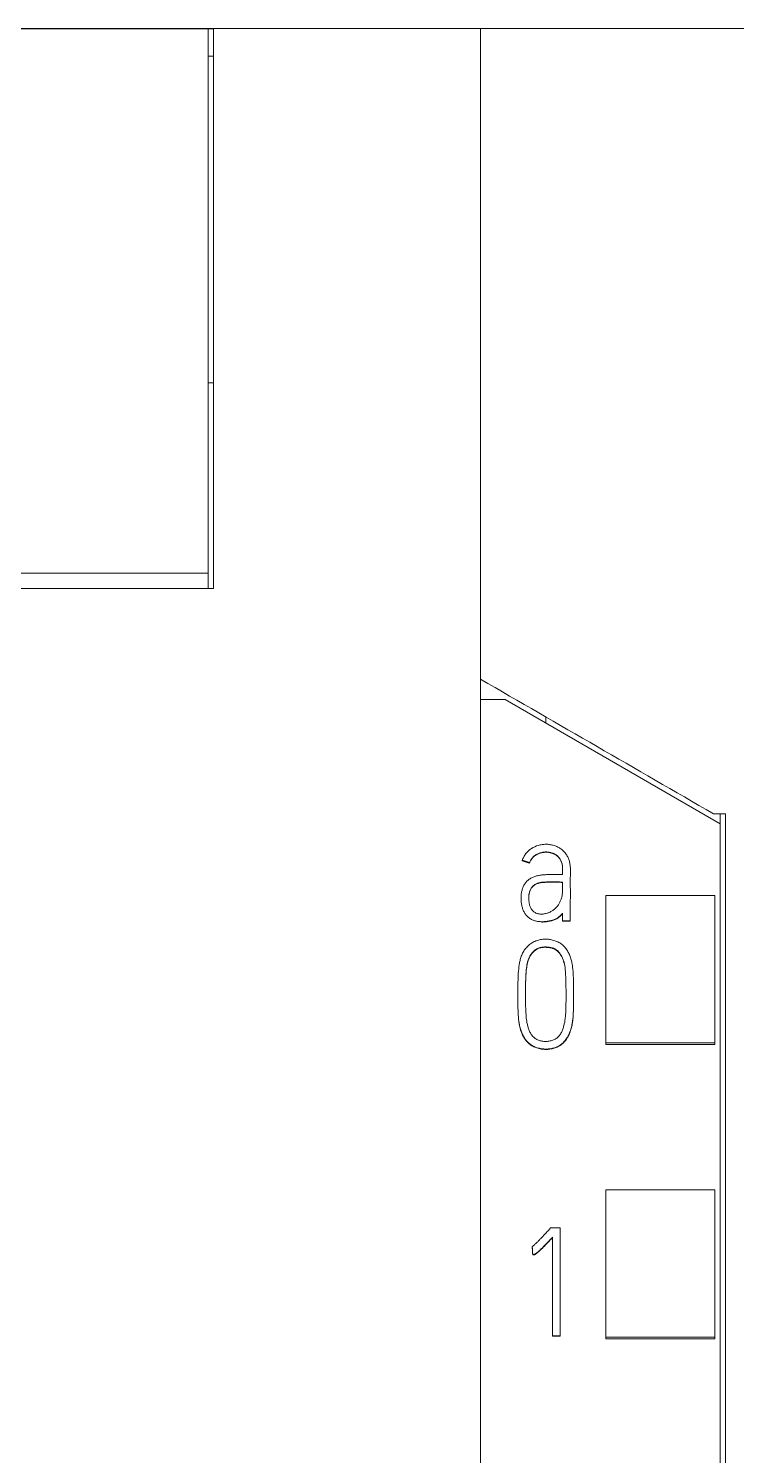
# Model space of a CAD drawing. Header units: millimetres. Extents: x 4137 to 6698, y 1400 to 3585.
# Drawn here: x 5137.95 to 5150.95, y 3346.58 to 3372.78 of the extents above; entities that cross this region are included whole.
import ezdxf

# ---------------------------------------------------------------- set-up
doc = ezdxf.new("R2010")
doc.units = ezdxf.units.MM
doc.layers.add('000-PI-Oprema', color=30, linetype='Continuous', lineweight=5)

msp = doc.modelspace()

# ---------------------------------------------------------------- linework, layer by layer
at = {"color": 0, "linetype": 'ByBlock', "lineweight": 0, "ltscale": 0.25}
msp.add_lwpolyline([(5111.448, 3372.778), (5146.248, 3372.778), (5146.248, 3225.772), (5111.448, 3225.772), (5111.448, 3372.778)], dxfattribs=at)
at = {"layer": '000-PI-Oprema', "color": 0, "linetype": 'ByBlock', "lineweight": 0}
for p, q in [((5141.248, 3372.772), (5116.448, 3372.772)), ((5141.248, 3372.772), (5141.348, 3372.772)), ((5141.248, 3372.772), (5141.248, 3362.778)), ((5146.248, 3372.778), (5141.348, 3372.778)), ((5151.148, 3372.778), (5146.248, 3372.778)), ((5141.348, 3372.272), (5141.248, 3372.272)), ((5141.248, 3366.272), (5141.348, 3366.272)), ((5141.248, 3362.778), (5116.448, 3362.778)), ((5141.248, 3362.497), (5141.248, 3362.778)), ((5141.348, 3362.497), (5116.348, 3362.497)), ((5146.248, 3360.739), (5146.248, 3360.459)), ((5146.248, 3360.459), (5146.248, 3247.041)), ((5146.698, 3360.459), (5146.248, 3360.459)), ((5146.698, 3360.459), (5150.648, 3358.178)), ((5147.448, 3360.026), (5147.448, 3360.143)), ((5150.748, 3358.364), (5150.526, 3358.364)), ((5150.748, 3358.364), (5150.526, 3358.364)), ((5150.648, 3358.364), (5150.648, 3358.178)), ((5150.648, 3358.178), (5150.648, 3249.363)), ((5147.015, 3357.509), (5147.015, 3357.503)), ((5147.148, 3357.465), (5147.148, 3357.459)), ((5147.9, 3357.308), (5147.9, 3357.314)), ((5147.756, 3357.109), (5147.756, 3356.971)), ((5146.992, 3356.819), (5146.992, 3356.813)), ((5148.548, 3354.161), (5148.548, 3356.864)), ((5150.548, 3356.864), (5148.548, 3356.864)), ((5150.548, 3354.161), (5150.548, 3356.864)), ((5147.756, 3356.54), (5147.756, 3356.397)), ((5147.756, 3356.397), (5147.756, 3356.391)), ((5147.756, 3356.397), (5147.897, 3356.397)), ((5147.897, 3356.391), (5147.756, 3356.391)), ((5147.897, 3356.397), (5147.897, 3356.391)), ((5146.933, 3355.065), (5146.933, 3355.059)), ((5147.957, 3355.017), (5147.957, 3355.023)), ((5148.548, 3354.127), (5148.548, 3354.161)), ((5150.548, 3354.161), (5148.548, 3354.161)), ((5150.548, 3354.127), (5148.548, 3354.127)), ((5150.548, 3354.127), (5150.548, 3354.161)), ((5148.548, 3348.759), (5148.548, 3351.463)), ((5150.548, 3351.463), (5148.548, 3351.463)), ((5150.548, 3348.759), (5150.548, 3351.463)), ((5147.709, 3350.762), (5147.534, 3350.762)), ((5147.709, 3348.78), (5147.709, 3350.762)), ((5147.198, 3350.418), (5147.198, 3350.411)), ((5147.57, 3350.591), (5147.57, 3348.78)), ((5147.207, 3350.271), (5147.207, 3350.265)), ((5147.57, 3348.78), (5147.709, 3348.78)), ((5147.57, 3348.78), (5147.57, 3348.774)), ((5147.709, 3348.774), (5147.57, 3348.774)), ((5147.709, 3348.78), (5147.709, 3348.774)), ((5148.548, 3348.727), (5148.548, 3348.759)), ((5150.548, 3348.759), (5148.548, 3348.759)), ((5150.548, 3348.727), (5148.548, 3348.727)), ((5150.548, 3348.727), (5150.548, 3348.759))]:
    msp.add_line(p, q, dxfattribs=at)
for points, knots in [([(5141.348, 3372.778), (5141.348, 3371.186), (5141.348, 3367.76), (5141.348, 3364.332), (5141.348, 3362.497)], [0, 0, 0, 0, 0.464934, 1, 1, 1, 1]), ([(5146.248, 3372.778), (5146.248, 3371.693), (5146.248, 3368.088), (5146.248, 3364.106), (5146.248, 3361.208), (5146.248, 3360.834)], [0, 0, 0, 0, 0.272684, 0.906013, 1, 1, 1, 1]), ([(5146.248, 3233.778), (5146.248, 3234.631), (5146.248, 3236.295), (5146.248, 3238.629), (5146.248, 3240.745), (5146.248, 3243.514), (5146.248, 3247.415), (5146.248, 3253.328), (5146.248, 3262.788), (5146.248, 3275.899), (5146.248, 3293.129), (5146.248, 3311.77), (5146.248, 3328.819), (5146.248, 3344.017), (5146.248, 3354.369), (5146.248, 3362.711), (5146.248, 3367.738), (5146.248, 3371.186), (5146.248, 3372.778)], [0, 0, 0, 0, 0.018357, 0.035822, 0.050221, 0.063898, 0.09543, 0.134182, 0.191169, 0.299064, 0.416456, 0.562341, 0.701008, 0.784589, 0.890964, 0.925157, 0.965428, 1, 1, 1, 1]), ([(5150.748, 3358.364), (5150.748, 3355.32), (5150.748, 3345.75), (5150.748, 3331.58), (5150.748, 3317.013), (5150.748, 3302.803), (5150.748, 3288.509), (5150.748, 3273.023), (5150.748, 3260.383), (5150.748, 3252.418), (5150.748, 3249.078)], [0, 0, 0, 0, 0.083934, 0.263736, 0.389889, 0.484142, 0.653794, 0.78188, 0.908517, 1, 1, 1, 1]), ([(5147.897, 3356.397), (5147.897, 3356.49), (5147.897, 3356.582), (5147.897, 3356.722), (5147.897, 3356.768), (5147.898, 3356.861), (5147.898, 3356.907), (5147.898, 3356.977), (5147.897, 3357), (5147.897, 3357.046), (5147.897, 3357.093), (5147.897, 3357.139), (5147.897, 3357.186), (5147.897, 3357.209), (5147.899, 3357.278), (5147.901, 3357.325), (5147.897, 3357.394), (5147.894, 3357.417), (5147.887, 3357.463), (5147.881, 3357.486), (5147.867, 3357.53), (5147.859, 3357.551), (5147.843, 3357.583), (5147.838, 3357.593), (5147.825, 3357.613), (5147.819, 3357.622), (5147.798, 3357.65), (5147.783, 3357.667), (5147.758, 3357.691), (5147.749, 3357.699), (5147.73, 3357.714), (5147.721, 3357.721), (5147.692, 3357.74), (5147.672, 3357.751), (5147.64, 3357.766), (5147.629, 3357.77), (5147.607, 3357.778), (5147.596, 3357.782), (5147.562, 3357.792), (5147.54, 3357.796), (5147.505, 3357.801), (5147.493, 3357.802), (5147.47, 3357.804), (5147.458, 3357.804), (5147.423, 3357.804), (5147.4, 3357.802), (5147.366, 3357.797), (5147.354, 3357.795), (5147.331, 3357.79), (5147.32, 3357.787), (5147.264, 3357.771), (5147.222, 3357.752), (5147.163, 3357.713), (5147.145, 3357.698), (5147.111, 3357.667), (5147.095, 3357.65), (5147.074, 3357.623), (5147.067, 3357.613), (5147.054, 3357.593), (5147.037, 3357.563), (5147.023, 3357.531), (5147.015, 3357.509)], [0, 0, 0, 0, 0.125, 0.125, 0.1875, 0.1875, 0.25, 0.25, 0.28125, 0.28125, 0.3125, 0.34375, 0.34375, 0.375, 0.375, 0.4375, 0.4375, 0.46875, 0.46875, 0.5, 0.5, 0.53125, 0.53125, 0.546875, 0.546875, 0.5625, 0.5625, 0.59375, 0.59375, 0.609375, 0.609375, 0.625, 0.625, 0.65625, 0.65625, 0.671875, 0.671875, 0.6875, 0.6875, 0.71875, 0.71875, 0.734375, 0.734375, 0.75, 0.75, 0.78125, 0.78125, 0.796875, 0.796875, 0.8125, 0.8125, 0.875, 0.875, 0.90625, 0.90625, 0.9375, 0.9375, 0.953125, 0.953125, 0.96875, 1, 1, 1, 1]), ([(5147.148, 3357.465), (5147.155, 3357.484), (5147.163, 3357.503), (5147.179, 3357.529), (5147.185, 3357.538), (5147.197, 3357.554), (5147.204, 3357.562), (5147.226, 3357.583), (5147.242, 3357.596), (5147.276, 3357.618), (5147.295, 3357.628), (5147.332, 3357.643), (5147.352, 3357.649), (5147.392, 3357.658), (5147.412, 3357.661), (5147.443, 3357.663), (5147.453, 3357.663), (5147.473, 3357.662), (5147.484, 3357.662), (5147.514, 3357.658), (5147.534, 3357.654), (5147.563, 3357.645), (5147.573, 3357.642), (5147.592, 3357.634), (5147.601, 3357.63), (5147.629, 3357.615), (5147.645, 3357.604), (5147.669, 3357.584), (5147.676, 3357.576), (5147.69, 3357.561), (5147.703, 3357.545), (5147.714, 3357.528), (5147.724, 3357.51), (5147.728, 3357.501), (5147.74, 3357.473), (5147.745, 3357.453), (5147.751, 3357.423), (5147.753, 3357.413), (5147.755, 3357.392), (5147.755, 3357.382), (5147.756, 3357.352), (5147.756, 3357.331), (5147.756, 3357.29), (5147.756, 3357.27), (5147.756, 3357.25)], [0, 0, 0, 0, 0.0625, 0.0625, 0.09375, 0.09375, 0.125, 0.125, 0.1875, 0.1875, 0.25, 0.25, 0.3125, 0.3125, 0.375, 0.375, 0.40625, 0.40625, 0.4375, 0.4375, 0.5, 0.5, 0.53125, 0.53125, 0.5625, 0.5625, 0.625, 0.625, 0.65625, 0.65625, 0.6875, 0.71875, 0.71875, 0.75, 0.75, 0.8125, 0.8125, 0.84375, 0.84375, 0.875, 0.875, 0.9375, 0.9375, 1, 1, 1, 1]), ([(5147.756, 3357.336), (5147.756, 3357.346), (5147.756, 3357.356), (5147.755, 3357.376), (5147.755, 3357.386), (5147.753, 3357.406), (5147.751, 3357.416), (5147.746, 3357.446), (5147.74, 3357.466), (5147.728, 3357.494), (5147.724, 3357.504), (5147.714, 3357.522), (5147.703, 3357.539), (5147.69, 3357.555), (5147.677, 3357.57), (5147.669, 3357.577), (5147.646, 3357.597), (5147.629, 3357.609), (5147.602, 3357.623), (5147.593, 3357.628), (5147.574, 3357.636), (5147.554, 3357.642), (5147.535, 3357.647), (5147.514, 3357.651), (5147.504, 3357.653), (5147.474, 3357.657), (5147.453, 3357.657), (5147.423, 3357.656), (5147.412, 3357.655), (5147.392, 3357.652), (5147.382, 3357.65), (5147.352, 3357.643), (5147.332, 3357.637), (5147.304, 3357.625), (5147.295, 3357.621), (5147.277, 3357.612), (5147.268, 3357.606), (5147.242, 3357.59), (5147.226, 3357.577), (5147.204, 3357.555), (5147.197, 3357.548), (5147.185, 3357.531), (5147.173, 3357.514), (5147.164, 3357.496), (5147.156, 3357.478), (5147.152, 3357.468), (5147.148, 3357.459)], [0, 0, 0, 0, 0.033132, 0.033132, 0.067663, 0.067663, 0.102194, 0.102194, 0.171256, 0.171256, 0.205787, 0.205787, 0.240318, 0.274849, 0.274849, 0.30938, 0.30938, 0.378442, 0.378442, 0.412973, 0.412973, 0.447504, 0.482035, 0.482035, 0.516566, 0.516566, 0.585628, 0.585628, 0.620159, 0.620159, 0.65469, 0.65469, 0.723752, 0.723752, 0.758283, 0.758283, 0.792814, 0.792814, 0.861876, 0.861876, 0.896407, 0.896407, 0.930938, 0.965469, 0.965469, 1, 1, 1, 1]), ([(5147.756, 3357.25), (5147.712, 3357.251), (5147.668, 3357.251), (5147.602, 3357.25), (5147.58, 3357.25), (5147.536, 3357.249), (5147.491, 3357.248), (5147.447, 3357.246), (5147.403, 3357.243), (5147.381, 3357.241), (5147.338, 3357.235), (5147.316, 3357.231), (5147.284, 3357.224), (5147.273, 3357.221), (5147.252, 3357.215), (5147.242, 3357.211), (5147.211, 3357.199), (5147.191, 3357.19), (5147.153, 3357.168), (5147.135, 3357.156), (5147.102, 3357.127), (5147.087, 3357.111), (5147.06, 3357.077), (5147.048, 3357.058), (5147.029, 3357.019), (5147.021, 3356.998), (5147.008, 3356.957), (5147.003, 3356.935), (5146.998, 3356.903), (5146.996, 3356.892), (5146.994, 3356.87), (5146.992, 3356.838), (5146.992, 3356.805), (5146.994, 3356.762), (5146.996, 3356.74), (5147.001, 3356.708), (5147.002, 3356.697), (5147.007, 3356.676), (5147.009, 3356.665), (5147.017, 3356.633), (5147.024, 3356.612), (5147.037, 3356.582), (5147.042, 3356.572), (5147.052, 3356.553), (5147.058, 3356.544), (5147.076, 3356.516), (5147.089, 3356.499), (5147.112, 3356.476), (5147.12, 3356.468), (5147.137, 3356.454), (5147.146, 3356.448), (5147.173, 3356.43), (5147.193, 3356.42), (5147.224, 3356.407), (5147.234, 3356.404), (5147.255, 3356.397), (5147.266, 3356.395), (5147.298, 3356.388), (5147.32, 3356.385), (5147.364, 3356.382), (5147.386, 3356.382), (5147.43, 3356.385), (5147.452, 3356.388), (5147.495, 3356.394), (5147.516, 3356.398), (5147.549, 3356.406), (5147.559, 3356.408), (5147.58, 3356.414), (5147.591, 3356.418), (5147.622, 3356.429), (5147.642, 3356.439), (5147.669, 3356.456), (5147.678, 3356.463), (5147.696, 3356.476), (5147.704, 3356.484), (5147.728, 3356.506), (5147.742, 3356.523), (5147.756, 3356.54)], [0, 0, 0, 0, 0.0625, 0.0625, 0.09375, 0.09375, 0.125, 0.15625, 0.15625, 0.1875, 0.1875, 0.21875, 0.21875, 0.234375, 0.234375, 0.25, 0.25, 0.28125, 0.28125, 0.3125, 0.3125, 0.34375, 0.34375, 0.375, 0.375, 0.40625, 0.40625, 0.4375, 0.4375, 0.453125, 0.453125, 0.46875, 0.5, 0.5, 0.53125, 0.53125, 0.546875, 0.546875, 0.5625, 0.5625, 0.59375, 0.59375, 0.609375, 0.609375, 0.625, 0.625, 0.65625, 0.65625, 0.671875, 0.671875, 0.6875, 0.6875, 0.71875, 0.71875, 0.734375, 0.734375, 0.75, 0.75, 0.78125, 0.78125, 0.8125, 0.8125, 0.84375, 0.84375, 0.875, 0.875, 0.890625, 0.890625, 0.90625, 0.90625, 0.9375, 0.9375, 0.953125, 0.953125, 0.96875, 0.96875, 1, 1, 1, 1]), ([(5147.756, 3356.971), (5147.757, 3356.931), (5147.753, 3356.893), (5147.743, 3356.845), (5147.741, 3356.835), (5147.736, 3356.817), (5147.733, 3356.807), (5147.723, 3356.779), (5147.716, 3356.761), (5147.699, 3356.726), (5147.689, 3356.709), (5147.673, 3356.685), (5147.667, 3356.677), (5147.655, 3356.662), (5147.649, 3356.654), (5147.629, 3356.632), (5147.614, 3356.619), (5147.584, 3356.595), (5147.568, 3356.584), (5147.542, 3356.569), (5147.533, 3356.565), (5147.515, 3356.556), (5147.506, 3356.552), (5147.478, 3356.541), (5147.46, 3356.536), (5147.421, 3356.526), (5147.401, 3356.523), (5147.372, 3356.521), (5147.362, 3356.521), (5147.342, 3356.522), (5147.332, 3356.523), (5147.303, 3356.527), (5147.284, 3356.533), (5147.257, 3356.546), (5147.248, 3356.551), (5147.232, 3356.562), (5147.224, 3356.568), (5147.21, 3356.581), (5147.203, 3356.588), (5147.19, 3356.604), (5147.185, 3356.612), (5147.174, 3356.628), (5147.17, 3356.637), (5147.161, 3356.655), (5147.158, 3356.664), (5147.148, 3356.692), (5147.144, 3356.711), (5147.139, 3356.74), (5147.138, 3356.75), (5147.136, 3356.77), (5147.131, 3356.818), (5147.134, 3356.867), (5147.144, 3356.915), (5147.147, 3356.925), (5147.153, 3356.944), (5147.156, 3356.953), (5147.167, 3356.98), (5147.177, 3356.998), (5147.195, 3357.021), (5147.201, 3357.029), (5147.216, 3357.043), (5147.223, 3357.049), (5147.239, 3357.061), (5147.248, 3357.066), (5147.265, 3357.075), (5147.274, 3357.08), (5147.302, 3357.091), (5147.321, 3357.097), (5147.36, 3357.105), (5147.379, 3357.108), (5147.419, 3357.111), (5147.439, 3357.112), (5147.478, 3357.113), (5147.498, 3357.113), (5147.558, 3357.114), (5147.597, 3357.115), (5147.677, 3357.114), (5147.716, 3357.112), (5147.756, 3357.109)], [0, 0, 0, 0, 0.0625, 0.0625, 0.078125, 0.078125, 0.09375, 0.09375, 0.125, 0.125, 0.15625, 0.15625, 0.171875, 0.171875, 0.1875, 0.1875, 0.21875, 0.21875, 0.25, 0.25, 0.265625, 0.265625, 0.28125, 0.28125, 0.3125, 0.3125, 0.34375, 0.34375, 0.359375, 0.359375, 0.375, 0.375, 0.40625, 0.40625, 0.421875, 0.421875, 0.4375, 0.4375, 0.453125, 0.453125, 0.46875, 0.46875, 0.484375, 0.484375, 0.5, 0.5, 0.53125, 0.53125, 0.546875, 0.546875, 0.5625, 0.625, 0.625, 0.640625, 0.640625, 0.65625, 0.65625, 0.6875, 0.6875, 0.703125, 0.703125, 0.71875, 0.71875, 0.734375, 0.734375, 0.75, 0.75, 0.78125, 0.78125, 0.8125, 0.8125, 0.84375, 0.84375, 0.875, 0.875, 0.9375, 0.9375, 1, 1, 1, 1]), ([(5147.756, 3357.103), (5147.717, 3357.106), (5147.679, 3357.108), (5147.601, 3357.109), (5147.563, 3357.108), (5147.505, 3357.107), (5147.486, 3357.107), (5147.447, 3357.106), (5147.428, 3357.105), (5147.39, 3357.102), (5147.37, 3357.1), (5147.342, 3357.095), (5147.332, 3357.093), (5147.313, 3357.088), (5147.304, 3357.085), (5147.275, 3357.074), (5147.258, 3357.066), (5147.232, 3357.05), (5147.224, 3357.044), (5147.209, 3357.031), (5147.202, 3357.024), (5147.19, 3357.009), (5147.184, 3357), (5147.173, 3356.984), (5147.168, 3356.975), (5147.16, 3356.957), (5147.156, 3356.948), (5147.15, 3356.929), (5147.147, 3356.92), (5147.137, 3356.878), (5147.133, 3356.846), (5147.133, 3356.813)], [0, 0, 0, 0, 0.14645, 0.14645, 0.292901, 0.292901, 0.366126, 0.366126, 0.439351, 0.439351, 0.512576, 0.512576, 0.549189, 0.549189, 0.585802, 0.585802, 0.659027, 0.659027, 0.695639, 0.695639, 0.732252, 0.732252, 0.768865, 0.768865, 0.805477, 0.805477, 0.84209, 0.84209, 0.878702, 0.878702, 1, 1, 1, 1]), ([(5147.756, 3356.534), (5147.743, 3356.517), (5147.728, 3356.5), (5147.705, 3356.478), (5147.696, 3356.471), (5147.679, 3356.457), (5147.67, 3356.451), (5147.642, 3356.433), (5147.623, 3356.424), (5147.582, 3356.408), (5147.561, 3356.402), (5147.518, 3356.392), (5147.496, 3356.389), (5147.453, 3356.382), (5147.421, 3356.378), (5147.387, 3356.376), (5147.376, 3356.376)], [0, 0, 0, 0, 0.15321, 0.15321, 0.229815, 0.229815, 0.306419, 0.306419, 0.459629, 0.459629, 0.612839, 0.612839, 0.766049, 0.766049, 0.919258, 1, 1, 1, 1]), ([(5147.274, 3356.033), (5147.3, 3356.043), (5147.326, 3356.049), (5147.378, 3356.059), (5147.405, 3356.062), (5147.46, 3356.062), (5147.487, 3356.061), (5147.54, 3356.053), (5147.566, 3356.048), (5147.618, 3356.032), (5147.644, 3356.023), (5147.68, 3356.006), (5147.692, 3355.999), (5147.715, 3355.985), (5147.726, 3355.978), (5147.759, 3355.953), (5147.778, 3355.935), (5147.804, 3355.905), (5147.813, 3355.894), (5147.828, 3355.872), (5147.836, 3355.861), (5147.857, 3355.826), (5147.869, 3355.803), (5147.89, 3355.754), (5147.899, 3355.729), (5147.911, 3355.69), (5147.914, 3355.677), (5147.921, 3355.651), (5147.93, 3355.612), (5147.945, 3355.521), (5147.95, 3355.442), (5147.954, 3355.337), (5147.956, 3355.284), (5147.957, 3355.178), (5147.957, 3355.125), (5147.957, 3355.02), (5147.957, 3354.914), (5147.955, 3354.808), (5147.952, 3354.703), (5147.95, 3354.65), (5147.939, 3354.545), (5147.93, 3354.493), (5147.913, 3354.428), (5147.909, 3354.415), (5147.901, 3354.389), (5147.896, 3354.376), (5147.882, 3354.339), (5147.872, 3354.314), (5147.853, 3354.278), (5147.846, 3354.266), (5147.832, 3354.243), (5147.825, 3354.232), (5147.802, 3354.199), (5147.784, 3354.179), (5147.755, 3354.151), (5147.745, 3354.142), (5147.723, 3354.126), (5147.712, 3354.118), (5147.678, 3354.097), (5147.653, 3354.085), (5147.615, 3354.071), (5147.602, 3354.067), (5147.576, 3354.06), (5147.563, 3354.057), (5147.523, 3354.049), (5147.496, 3354.046), (5147.442, 3354.044), (5147.415, 3354.045), (5147.361, 3354.051), (5147.335, 3354.056), (5147.296, 3354.067), (5147.283, 3354.071), (5147.257, 3354.08), (5147.244, 3354.085), (5147.208, 3354.102), (5147.184, 3354.116), (5147.151, 3354.14), (5147.141, 3354.148), (5147.121, 3354.167), (5147.111, 3354.176), (5147.084, 3354.206), (5147.068, 3354.228), (5147.046, 3354.262), (5147.039, 3354.274), (5147.026, 3354.297), (5147.02, 3354.309), (5147.004, 3354.346), (5146.994, 3354.371), (5146.982, 3354.41), (5146.979, 3354.423), (5146.972, 3354.449), (5146.969, 3354.462), (5146.961, 3354.502), (5146.956, 3354.528), (5146.938, 3354.66), (5146.936, 3354.767), (5146.934, 3354.927), (5146.933, 3354.98), (5146.933, 3355.087), (5146.933, 3355.14), (5146.934, 3355.247), (5146.936, 3355.3), (5146.94, 3355.407), (5146.944, 3355.46), (5146.955, 3355.565), (5146.962, 3355.618), (5146.98, 3355.696), (5146.988, 3355.722), (5147.002, 3355.761), (5147.007, 3355.774), (5147.018, 3355.799), (5147.024, 3355.811), (5147.044, 3355.846), (5147.059, 3355.869), (5147.085, 3355.901), (5147.094, 3355.911), (5147.113, 3355.931), (5147.123, 3355.94), (5147.154, 3355.967), (5147.176, 3355.983), (5147.211, 3356.004), (5147.224, 3356.011), (5147.242, 3356.02), (5147.252, 3356.024), (5147.261, 3356.028), (5147.268, 3356.031), (5147.271, 3356.032), (5147.274, 3356.033)], [0, 0, 0, 0, 0.015625, 0.015625, 0.03125, 0.03125, 0.046875, 0.046875, 0.0625, 0.0625, 0.078125, 0.078125, 0.085937, 0.085937, 0.09375, 0.09375, 0.109375, 0.109375, 0.117187, 0.117187, 0.125, 0.125, 0.140625, 0.140625, 0.15625, 0.15625, 0.164062, 0.164062, 0.171875, 0.1875, 0.21875, 0.21875, 0.25, 0.25, 0.28125, 0.28125, 0.3125, 0.34375, 0.34375, 0.375, 0.375, 0.40625, 0.40625, 0.414062, 0.414062, 0.421875, 0.421875, 0.4375, 0.4375, 0.445312, 0.445312, 0.453125, 0.453125, 0.46875, 0.46875, 0.476562, 0.476562, 0.484375, 0.484375, 0.5, 0.5, 0.507812, 0.507812, 0.515625, 0.515625, 0.53125, 0.53125, 0.546875, 0.546875, 0.5625, 0.5625, 0.570312, 0.570312, 0.578125, 0.578125, 0.59375, 0.59375, 0.601562, 0.601562, 0.609375, 0.609375, 0.625, 0.625, 0.632812, 0.632812, 0.640625, 0.640625, 0.65625, 0.65625, 0.664062, 0.664062, 0.671875, 0.671875, 0.6875, 0.6875, 0.75, 0.75, 0.78125, 0.78125, 0.8125, 0.8125, 0.84375, 0.84375, 0.875, 0.875, 0.90625, 0.90625, 0.921875, 0.921875, 0.929687, 0.929687, 0.9375, 0.9375, 0.953125, 0.953125, 0.960937, 0.960937, 0.96875, 0.96875, 0.984375, 0.984375, 0.992187, 0.992187, 0.996094, 0.998047, 0.998047, 1, 1, 1, 1]), ([(5147.617, 3355.881), (5147.637, 3355.87), (5147.655, 3355.856), (5147.687, 3355.825), (5147.701, 3355.807), (5147.726, 3355.77), (5147.737, 3355.751), (5147.756, 3355.711), (5147.765, 3355.69), (5147.786, 3355.627), (5147.795, 3355.583), (5147.803, 3355.517), (5147.805, 3355.495), (5147.808, 3355.451), (5147.81, 3355.428), (5147.815, 3355.317), (5147.817, 3355.228), (5147.819, 3355.05), (5147.818, 3354.961), (5147.817, 3354.827), (5147.816, 3354.761), (5147.812, 3354.694), (5147.808, 3354.649), (5147.806, 3354.627), (5147.798, 3354.561), (5147.79, 3354.517), (5147.773, 3354.453), (5147.767, 3354.432), (5147.752, 3354.389), (5147.743, 3354.369), (5147.727, 3354.339), (5147.722, 3354.329), (5147.71, 3354.31), (5147.703, 3354.301), (5147.682, 3354.275), (5147.667, 3354.259), (5147.639, 3354.239), (5147.63, 3354.233), (5147.61, 3354.222), (5147.6, 3354.217), (5147.58, 3354.209), (5147.569, 3354.205), (5147.547, 3354.198), (5147.536, 3354.195), (5147.504, 3354.189), (5147.481, 3354.186), (5147.448, 3354.185), (5147.436, 3354.185), (5147.414, 3354.186), (5147.403, 3354.187), (5147.37, 3354.192), (5147.348, 3354.196), (5147.316, 3354.207), (5147.305, 3354.211), (5147.284, 3354.22), (5147.265, 3354.23), (5147.246, 3354.243), (5147.228, 3354.256), (5147.22, 3354.264), (5147.204, 3354.28), (5147.197, 3354.289), (5147.184, 3354.306), (5147.177, 3354.316), (5147.16, 3354.345), (5147.151, 3354.365), (5147.134, 3354.406), (5147.127, 3354.427), (5147.115, 3354.47), (5147.109, 3354.492), (5147.1, 3354.535), (5147.089, 3354.6), (5147.084, 3354.666), (5147.076, 3354.797), (5147.075, 3354.885), (5147.075, 3355.016), (5147.075, 3355.06), (5147.075, 3355.148), (5147.075, 3355.192), (5147.077, 3355.28), (5147.078, 3355.324), (5147.082, 3355.412), (5147.085, 3355.456), (5147.093, 3355.543), (5147.099, 3355.587), (5147.112, 3355.64), (5147.115, 3355.651), (5147.121, 3355.672), (5147.124, 3355.682), (5147.136, 3355.713), (5147.145, 3355.733), (5147.167, 3355.771), (5147.179, 3355.79), (5147.207, 3355.824), (5147.222, 3355.84), (5147.248, 3355.861), (5147.257, 3355.868), (5147.275, 3355.88), (5147.285, 3355.885), (5147.304, 3355.895), (5147.315, 3355.899), (5147.336, 3355.906), (5147.347, 3355.909), (5147.379, 3355.916), (5147.401, 3355.918), (5147.434, 3355.919), (5147.445, 3355.919), (5147.468, 3355.918), (5147.479, 3355.917), (5147.512, 3355.914), (5147.533, 3355.91), (5147.566, 3355.902), (5147.576, 3355.899), (5147.592, 3355.893), (5147.6, 3355.889), (5147.607, 3355.886), (5147.612, 3355.883), (5147.615, 3355.882), (5147.617, 3355.881)], [0, 0, 0, 0, 0.015625, 0.015625, 0.03125, 0.03125, 0.046875, 0.046875, 0.0625, 0.0625, 0.09375, 0.09375, 0.109375, 0.109375, 0.125, 0.125, 0.1875, 0.1875, 0.25, 0.25, 0.28125, 0.296875, 0.296875, 0.3125, 0.3125, 0.34375, 0.34375, 0.359375, 0.359375, 0.375, 0.375, 0.382813, 0.382813, 0.390625, 0.390625, 0.40625, 0.40625, 0.414063, 0.414063, 0.421875, 0.421875, 0.429688, 0.429688, 0.4375, 0.4375, 0.453125, 0.453125, 0.460938, 0.460938, 0.46875, 0.46875, 0.484375, 0.484375, 0.492188, 0.492188, 0.5, 0.507813, 0.507813, 0.515625, 0.515625, 0.523438, 0.523438, 0.53125, 0.53125, 0.546875, 0.546875, 0.5625, 0.5625, 0.578125, 0.578125, 0.59375, 0.625, 0.625, 0.6875, 0.6875, 0.71875, 0.71875, 0.75, 0.75, 0.78125, 0.78125, 0.8125, 0.8125, 0.84375, 0.84375, 0.851563, 0.851563, 0.859375, 0.859375, 0.875, 0.875, 0.890625, 0.890625, 0.90625, 0.90625, 0.914063, 0.914063, 0.921875, 0.921875, 0.929688, 0.929688, 0.9375, 0.9375, 0.953125, 0.953125, 0.960938, 0.960938, 0.96875, 0.96875, 0.984375, 0.984375, 0.992188, 0.992188, 0.996094, 0.998047, 0.998047, 1, 1, 1, 1]), ([(5147.617, 3355.875), (5147.597, 3355.885), (5147.576, 3355.893), (5147.544, 3355.901), (5147.533, 3355.904), (5147.511, 3355.907), (5147.5, 3355.909), (5147.466, 3355.912), (5147.444, 3355.913), (5147.4, 3355.912), (5147.378, 3355.909), (5147.345, 3355.902), (5147.334, 3355.899), (5147.312, 3355.892), (5147.302, 3355.888), (5147.282, 3355.878), (5147.272, 3355.872), (5147.254, 3355.859), (5147.245, 3355.852), (5147.228, 3355.838), (5147.22, 3355.83), (5147.204, 3355.814), (5147.197, 3355.805), (5147.176, 3355.779), (5147.164, 3355.76), (5147.148, 3355.731), (5147.143, 3355.721), (5147.134, 3355.701), (5147.129, 3355.69), (5147.118, 3355.658), (5147.112, 3355.637), (5147.098, 3355.572), (5147.092, 3355.528), (5147.084, 3355.44), (5147.081, 3355.396), (5147.077, 3355.307), (5147.076, 3355.263), (5147.075, 3355.174), (5147.075, 3355.13), (5147.075, 3355.047), (5147.075, 3355.008), (5147.075, 3354.97)], [0, 0, 0, 0, 0.050638, 0.050638, 0.075957, 0.075957, 0.101276, 0.101276, 0.151914, 0.151914, 0.202552, 0.202552, 0.227871, 0.227871, 0.25319, 0.25319, 0.278509, 0.278509, 0.303828, 0.303828, 0.329147, 0.329147, 0.354466, 0.354466, 0.405104, 0.405104, 0.430423, 0.430423, 0.455742, 0.455742, 0.50638, 0.50638, 0.607656, 0.607656, 0.708933, 0.708933, 0.810209, 0.810209, 0.911485, 0.911485, 1, 1, 1, 1]), ([(5147.818, 3355.065), (5147.818, 3355.09), (5147.818, 3355.115), (5147.817, 3355.229), (5147.815, 3355.317), (5147.808, 3355.449), (5147.806, 3355.493), (5147.794, 3355.581), (5147.785, 3355.624), (5147.764, 3355.686), (5147.756, 3355.706), (5147.741, 3355.736), (5147.736, 3355.746), (5147.725, 3355.765), (5147.713, 3355.784), (5147.7, 3355.802), (5147.686, 3355.819), (5147.678, 3355.827), (5147.662, 3355.842), (5147.654, 3355.85), (5147.641, 3355.86), (5147.636, 3355.863), (5147.627, 3355.869), (5147.622, 3355.872), (5147.617, 3355.875)], [0, 0, 0, 0, 0.086827, 0.086827, 0.391218, 0.391218, 0.543414, 0.543414, 0.695609, 0.695609, 0.771707, 0.771707, 0.809756, 0.809756, 0.847805, 0.885853, 0.885853, 0.923902, 0.923902, 0.961951, 0.961951, 0.980976, 0.980976, 1, 1, 1, 1]), ([(5146.933, 3355.059), (5146.933, 3354.996), (5146.933, 3354.933), (5146.935, 3354.817), (5146.936, 3354.764), (5146.941, 3354.657), (5146.945, 3354.603), (5146.96, 3354.497), (5146.97, 3354.445), (5146.989, 3354.38), (5146.994, 3354.368), (5147.003, 3354.342), (5147.008, 3354.33), (5147.024, 3354.294), (5147.037, 3354.27), (5147.058, 3354.236), (5147.066, 3354.225), (5147.082, 3354.204), (5147.09, 3354.193), (5147.117, 3354.163), (5147.137, 3354.145), (5147.169, 3354.121), (5147.18, 3354.113), (5147.203, 3354.099), (5147.215, 3354.093), (5147.252, 3354.075), (5147.277, 3354.066), (5147.316, 3354.055), (5147.329, 3354.052), (5147.356, 3354.046), (5147.369, 3354.044), (5147.409, 3354.039), (5147.436, 3354.038), (5147.477, 3354.039), (5147.49, 3354.04), (5147.517, 3354.043), (5147.53, 3354.044), (5147.57, 3354.051), (5147.596, 3354.058), (5147.634, 3354.072), (5147.646, 3354.077), (5147.671, 3354.088), (5147.683, 3354.095), (5147.718, 3354.115), (5147.739, 3354.131), (5147.769, 3354.158), (5147.779, 3354.168), (5147.797, 3354.188), (5147.814, 3354.209), (5147.829, 3354.231), (5147.843, 3354.254), (5147.85, 3354.266), (5147.869, 3354.302), (5147.88, 3354.326), (5147.899, 3354.376), (5147.907, 3354.401), (5147.921, 3354.453), (5147.927, 3354.479), (5147.937, 3354.532), (5147.941, 3354.558), (5147.949, 3354.638), (5147.952, 3354.691), (5147.955, 3354.797), (5147.956, 3354.851), (5147.957, 3354.942), (5147.957, 3354.979), (5147.957, 3355.017)], [0, 0, 0, 0, 0.073866, 0.073866, 0.136839, 0.136839, 0.199811, 0.199811, 0.262783, 0.262783, 0.278526, 0.278526, 0.29427, 0.29427, 0.325756, 0.325756, 0.341499, 0.341499, 0.357242, 0.357242, 0.388728, 0.388728, 0.404471, 0.404471, 0.420214, 0.420214, 0.4517, 0.4517, 0.467443, 0.467443, 0.483186, 0.483186, 0.514673, 0.514673, 0.530416, 0.530416, 0.546159, 0.546159, 0.577645, 0.577645, 0.593388, 0.593388, 0.609131, 0.609131, 0.640617, 0.640617, 0.65636, 0.65636, 0.672103, 0.687846, 0.687846, 0.703589, 0.703589, 0.735076, 0.735076, 0.766562, 0.766562, 0.798048, 0.798048, 0.829534, 0.829534, 0.892506, 0.892506, 0.955479, 0.955479, 1, 1, 1, 1]), ([(5147.534, 3350.762), (5147.507, 3350.732), (5147.48, 3350.702), (5147.426, 3350.643), (5147.399, 3350.614), (5147.357, 3350.57), (5147.343, 3350.556), (5147.316, 3350.527), (5147.302, 3350.512), (5147.273, 3350.484), (5147.258, 3350.47), (5147.229, 3350.444), (5147.213, 3350.43), (5147.198, 3350.418)], [0, 0, 0, 0, 0.25, 0.25, 0.5, 0.5, 0.625, 0.625, 0.75, 0.75, 0.875, 0.875, 1, 1, 1, 1]), ([(5147.207, 3350.271), (5147.212, 3350.271), (5147.217, 3350.272), (5147.227, 3350.274), (5147.232, 3350.275), (5147.242, 3350.278), (5147.246, 3350.281), (5147.255, 3350.286), (5147.26, 3350.289), (5147.272, 3350.297), (5147.28, 3350.304), (5147.296, 3350.316), (5147.304, 3350.323), (5147.327, 3350.343), (5147.342, 3350.357), (5147.372, 3350.385), (5147.386, 3350.4), (5147.429, 3350.443), (5147.458, 3350.472), (5147.514, 3350.531), (5147.542, 3350.561), (5147.57, 3350.591)], [0, 0, 0, 0, 0.03125, 0.03125, 0.0625, 0.0625, 0.09375, 0.09375, 0.125, 0.125, 0.1875, 0.1875, 0.25, 0.25, 0.375, 0.375, 0.5, 0.5, 0.75, 0.75, 1, 1, 1, 1]), ([(5147.57, 3350.585), (5147.542, 3350.555), (5147.514, 3350.525), (5147.458, 3350.466), (5147.429, 3350.437), (5147.386, 3350.393), (5147.371, 3350.379), (5147.342, 3350.351), (5147.327, 3350.337), (5147.304, 3350.317), (5147.296, 3350.31), (5147.28, 3350.297), (5147.272, 3350.291), (5147.259, 3350.282), (5147.255, 3350.279), (5147.246, 3350.274), (5147.242, 3350.272), (5147.232, 3350.269), (5147.227, 3350.267), (5147.217, 3350.265), (5147.212, 3350.265), (5147.207, 3350.265)], [0, 0, 0, 0, 0.25, 0.25, 0.5, 0.5, 0.625, 0.625, 0.75, 0.75, 0.8125, 0.8125, 0.875, 0.875, 0.90625, 0.90625, 0.9375, 0.9375, 0.96875, 0.96875, 1, 1, 1, 1])]:
    msp.add_open_spline(points, degree=3, knots=knots, dxfattribs=at)
for points in [[(5150.526, 3358.364), (5149.1, 3359.187), (5147.674, 3360.011), (5146.248, 3360.834)], [(5147.9, 3357.308), (5147.9, 3357.281), (5147.899, 3357.255), (5147.898, 3357.228)]]:
    msp.add_open_spline(points, degree=3, dxfattribs=at)
for points, weights in [([(5147.015, 3357.509), (5147.082, 3357.487), (5147.148, 3357.465)], [0.499999970269, 0.500000029731, 0.499999970269]), ([(5147.148, 3357.459), (5147.082, 3357.481), (5147.015, 3357.503)], [0.499999611809, 0.500000388191, 0.499999611809]), ([(5147.198, 3350.418), (5147.202, 3350.344), (5147.207, 3350.271)], [0.500000022096, 0.499999977904, 0.500000022096]), ([(5147.207, 3350.265), (5147.202, 3350.338), (5147.198, 3350.411)], [0.499999993416, 0.500000006584, 0.499999993416])]:
    msp.add_rational_spline(points, weights, degree=2, dxfattribs=at)

doc.saveas('drawing.dxf')
